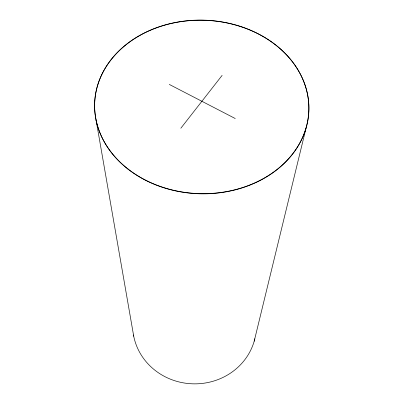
<?xml version="1.0" encoding="UTF-8"?>
<svg xmlns="http://www.w3.org/2000/svg" width="404" height="404" viewBox="0 0 404 404"><rect width="100%" height="100%" fill="white"/><g stroke="black" fill="none" stroke-linecap="round" stroke-linejoin="round"><path stroke-width="0.61" d="M254.202 341.178L305.964 128.477A107.166 86.779 1.9 0 0 171.326 23.472A107.166 86.779 1.9 0 0 128.028 169.16A107.166 86.779 1.9 0 0 305.964 128.477M180.846 128.22L222.109 75.397M169.316 84.431L235.239 118.534M96.066 120.003L133.714 336.179M254.833 338.81A61.873 58.211 1.9 0 1 192.688 383.825A61.873 58.211 1.9 0 1 133.487 334.977M127.992 168.988A107.156 86.759 1.9 0 0 305.904 128.315A107.156 86.759 1.9 0 0 171.291 23.331A107.156 86.759 1.9 0 0 127.992 168.988"/></g></svg>
